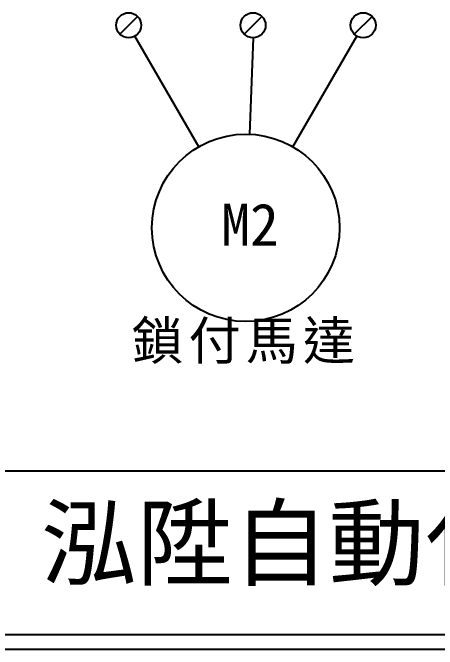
# Model space of a CAD drawing. Extents: x 10 to 297, y 3 to 207.
# Drawn here: x 46.2 to 82.4, y 3 to 57.4 of the extents above; entities that cross this region are included whole.
import ezdxf

# ---------------------------------------------------------------- set-up
doc = ezdxf.new("R2010")
doc.units = 0
doc.layers.get('0').update_dxf_attribs({"linetype": 'CONTINUOUS'})
doc.layers.add('圖框層', color=7, linetype='CONTINUOUS')
doc.layers.add('標尺寸層', color=3, linetype='CONTINUOUS')
doc.styles.add('STSL', font='kaiu.ttf')
doc.styles.add('標楷體', font='kaiu.ttf')

msp = doc.modelspace()

# ---------------------------------------------------------------- linework, layer by layer
for p, q in [((56.849, 57.047), (55.334, 55.532)), ((67.457, 57.047), (65.942, 55.532)), ((76.849, 57.047), (75.334, 55.532)), ((62.08, 45.917), (56.627, 55.362)), ((70.08, 45.917), (75.539, 55.372))]:
    msp.add_line(p, q)
for centre, radius in [((56.092, 56.29), 1.071), ((66.7, 56.29), 1.071), ((76.092, 56.29), 1.071), ((66.08, 38.989), 8)]:
    msp.add_circle(centre, radius)
at = {"layer": '圖框層', "color": 7}
for p, q in [((11.25, 18.25), (295.75, 18.25)), ((11.25, 4.25), (295.75, 4.25)), ((10, 3), (297, 3))]:
    msp.add_line(p, q, dxfattribs=at)
at = {"layer": '標尺寸層', "color": 7}
msp.add_line((66.7, 55.219), (66.385, 46.983), dxfattribs=at)

# ---------------------------------------------------------------- texts
at = {"color": 0, "insert": (66.08, 30.989), "char_height": 3.25, "width": 24.14544, "attachment_point": 2, "style": '標楷體'}
msp.add_mtext('{\\T1.1;鎖付馬達}', dxfattribs=at)
at = {"layer": '圖框層', "color": 4, "style": 'STSL'}
for s, height, p in [('M2', 3.6, (63.996, 37.466)), ('泓陞自動化科技有限公司', 6, (48.604, 9.076))]:
    msp.add_text(s, height=height, dxfattribs=at).set_placement(p)

doc.saveas('drawing.dxf')
